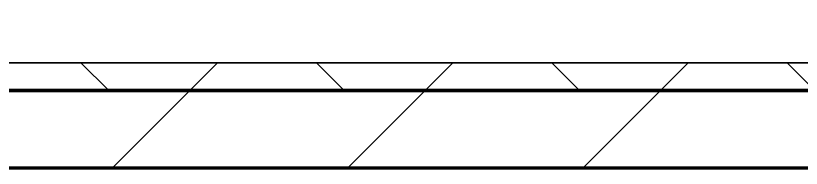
# Model space of a CAD drawing. Header units: millimetres. Extents: x -726012 to -647389, y -20772 to 18805.
# Drawn here: x -716398 to -714982, y -3461 to -3186 of the extents above; entities that cross this region are included whole.
import ezdxf
from ezdxf.xclip import XClip

# ---------------------------------------------------------------- set-up
doc = ezdxf.new("R2010")
doc.units = ezdxf.units.MM
doc.header["$XCLIPFRAME"] = 0
for name, color, linetype, lineweight in [('A-GLAZ-CURT', 2, 'Continuous', 9), ('A-WALL', 5, 'Continuous', 35), ('A-WALL-FNSH', 2, 'Continuous', 35), ('A-WALL-PATT', 1, 'Continuous', 35)]:
    doc.layers.add(name, color=color, linetype=linetype, lineweight=lineweight)
doc.layers.add('A11_ALU.SOLID SHEET', color=2, linetype='Continuous')

# ---------------------------------------------------------------- blocks, each defined once
blk = doc.blocks.new('PPLS-PP19_Custom Tile Pattern - Custom Tile Pattern-V136-4233-01 ENLARGED MULTI-PURPOSE LEVEL - REFLECTED CEILING PLAN - SHEET 4')
at = {"layer": 'A-GLAZ-CURT'}
for p, q in [((-300, 0), (300, 0)), ((300, 0), (-300, 0)), ((-293.1, 0), (-275.8, 0)), ((-275.8, 0), (-293.1, 0)), ((-222.3, 0), (-205, 0)), ((-205, 0), (-222.3, 0)), ((196, 0), (213.3, 0)), ((213.3, 0), (196, 0)), ((230.1, 0), (300, 0)), ((-300, -50), (300, -50)), ((300, -50), (-300, -50))]:
    blk.add_line(p, q, dxfattribs=at)
at = {"layer": 'A-GLAZ-CURT', "flags": 128}
for points in [[(-300, 0), (-291.6, 0), (-283.3, 0), (-275.2, 0), (-267.3, 0), (-259.5, 0), (-251.8, 0), (-244.2, 0), (-236.7, 0), (-229.4, 0), (-222.1, 0), (-214.8, 0), (-207.7, 0), (-200.8, 0), (-194, 0), (-187.5, 0)], [(-125.2, 0), (-128.5, 0), (-134.2, 0), (-140, 0), (-145.5, 0), (-150.6, 0), (-155.5, 0), (-160.3, 0), (-164.9, 0), (-169.6, 0), (-174.5, 0), (-179.5, 0), (-184.8, 0), (-190.4, 0), (-196.4, 0), (-202.6, 0), (-209, 0), (-215.7, 0), (-222.6, 0), (-229.7, 0), (-237, 0), (-244.4, 0), (-252, 0), (-259.7, 0), (-267.5, 0), (-275.5, 0), (-283.6, 0), (-291.7, 0), (-300, 0)], [(-186.7, 0), (-181.4, 0), (-175.6, 0), (-170.3, 0), (-165.6, 0), (-162, 0), (-159.5, 0), (-157.5, 0), (-154.5, 0), (-149.4, 0), (-141.8, 0), (-132.8, 0), (-126.1, 0)]]:
    blk.add_lwpolyline(points, dxfattribs=at)
at = {"layer": 'A-GLAZ-CURT'}
for points, knots in [([(-300, 0), (-284.7, 0), (-236.6, 0), (-174.6, 0), (-134.7, 0), (-120.4, 0), (-119.5, 0)], [-5323.127839, -5323.127839, -5323.127839, -5323.127839, -4502.809032, -2700.551212, -1002.059161, -887.187973, -887.187973, -887.187973, -887.187973]), ([(-186.9, 0), (-195.6, 0), (-224.9, 0), (-262.6, 0), (-294.5, 0), (-300, 0)], [-15764.469164, -15764.469164, -15764.469164, -15764.469164, -15131.813646, -13729.592194, -13439.944408, -13439.944408, -13439.944408, -13439.944408]), ([(-186.8, 0), (-192.4, 0), (-210.3, 0), (-232, 0), (-255.2, 0), (-262.6, 0), (-264.9, 0), (-265.4, 0)], [-1726.685667, -1726.685667, -1726.685667, -1726.685667, -1400.429864, -858.079193, -543.655514, -208.940337, 0, 0, 0, 0]), ([(-258.6, 0), (-257.9, 0), (-254.3, 0), (-241.2, 0), (-226, 0), (-213.1, 0), (-200.7, 0), (-192.8, 0), (-187.9, 0)], [-5722.54675, -5722.54675, -5722.54675, -5722.54675, -5657.471696, -5413.335975, -5017.494783, -4832.723979, -4666.091899, -4378.324359, -4378.324359, -4378.324359, -4378.324359]), ([(-187.8, 0), (-191, 0), (-202.6, 0), (-216.6, 0), (-231.3, 0), (-233.5, 0), (-234, 0)], [-1593.461244, -1593.461244, -1593.461244, -1593.461244, -1422.553702, -978.033455, -846.069444, -682.911962, -682.911962, -682.911962, -682.911962]), ([(-233.5, 0), (-233.4, 0), (-232.4, 0), (-230.7, 0), (-225.3, 0), (-223.6, 0)], [-455.274641, -455.274641, -455.274641, -455.274641, -440.605512, -119.536984, 0, 0, 0, 0]), ([(-223.6, 0), (-219.4, 0), (-206.6, 0), (-194.2, 0), (-186.7, 0)], [-5463.295695, -5463.295695, -5463.295695, -5463.295695, -5161.076232, -4760.588328, -4760.588328, -4760.588328, -4760.588328]), ([(-119.4, 0), (-124.3, 0), (-144.6, 0), (-167.8, 0), (-186.7, 0)], [-17604.717929, -17604.717929, -17604.717929, -17604.717929, -17136.203329, -15767.769629, -15767.769629, -15767.769629, -15767.769629]), ([(-137.9, 0), (-140.6, 0), (-147.7, 0), (-147.7, 0), (-158.7, 0), (-174, 0), (-181.1, 0), (-186.2, 0), (-186.7, 0)], [-3187.727384, -3187.727384, -3187.727384, -3187.727384, -2919.378265, -2477.344047, -2237.412286, -2029.680487, -1755.085331, -1727.295092, -1727.295092, -1727.295092, -1727.295092]), ([(-133.8, 0), (-135.5, 0), (-137.8, 0), (-149.3, 0), (-162, 0), (-174.5, 0), (-183.9, 0), (-186.7, 0)], [-2731.647847, -2731.647847, -2731.647847, -2731.647847, -2418.507304, -2308.929706, -2113.765672, -1763.376603, -1612.188658, -1612.188658, -1612.188658, -1612.188658]), ([(-186.4, 0), (-186.1, 0), (-180.7, 0), (-169, 0), (-152.1, 0), (-136.8, 0), (-127.3, 0), (-124.2, 0), (-123.4, 0), (-123.3, 0)], [-4755.090697, -4755.090697, -4755.090697, -4755.090697, -4739.070012, -4465.409639, -4149.119819, -3839.893365, -3647.167523, -3488.92562, -3439.852845, -3439.852845, -3439.852845, -3439.852845]), ([(-185.9, 0), (-180.1, 0), (-171.5, 0), (-158.7, 0), (-157.2, 0)], [-4339.918005, -4339.918005, -4339.918005, -4339.918005, -4000.813434, -3840.635403, -3840.635403, -3840.635403, -3840.635403]), ([(-152.3, 0), (-151, 0), (-147.7, 0), (-143.6, 0), (-138.6, 0)], [-3494.978217, -3494.978217, -3494.978217, -3494.978217, -3371.022232, -3227.460399, -3227.460399, -3227.460399, -3227.460399]), ([(-118.8, 0), (-121.9, 0), (-126.3, 0), (-137, 0), (-147.5, 0), (-150, 0), (-150.6, 0)], [-5938.474035, -5938.474035, -5938.474035, -5938.474035, -5700.061948, -5508.838257, -5298.784692, -5196.16478, -5196.16478, -5196.16478, -5196.16478]), ([(-150.3, 0), (-150.1, 0), (-147.7, 0), (-142.6, 0), (-129.6, 0), (-121, 0), (-119.2, 0)], [-4948.728362, -4948.728362, -4948.728362, -4948.728362, -4883.323924, -4440.880425, -4054.690705, -3958.98269, -3958.98269, -3958.98269, -3958.98269]), ([(-50.1, 0), (-50.8, 0), (-60.1, 0), (-78.2, 0), (-110.9, 0), (-130.5, 0), (-147.7, 0), (-149.1, 0)], [-8124.948373, -8124.948373, -8124.948373, -8124.948373, -8073.216054, -7508.296369, -7004.680444, -6449.282163, -6277.220794, -6277.220794, -6277.220794, -6277.220794]), ([(-148.2, 0), (-146.9, 0), (-140.1, 0), (-137.3, 0), (-133.9, 0), (-128.8, 0), (-126.5, 0)], [-6162.058746, -6162.058746, -6162.058746, -6162.058746, -6017.569127, -5560.701257, -5364.112219, -5231.017328, -5231.017328, -5231.017328, -5231.017328]), ([(-86.2, 0), (-91.4, 0), (-104.1, 0), (-122.6, 0), (-139, 0), (-146.1, 0), (-146.9, 0)], [-1681.3698, -1681.3698, -1681.3698, -1681.3698, -1374.161226, -945.742622, -741.901385, -489.130243, -489.130243, -489.130243, -489.130243]), ([(-146.7, 0), (-146.6, 0), (-145.5, 0), (-135.7, 0), (-128.3, 0), (-125.2, 0)], [-420.34245, -420.34245, -420.34245, -420.34245, -406.956646, -290.263673, 0, 0, 0, 0]), ([(-127.4, 0), (-131.6, 0), (-133.2, 0), (-134.1, 0), (-134.1, 0)], [-8540.990293, -8540.990293, -8540.990293, -8540.990293, -8266.114998, -8246.473386, -8246.473386, -8246.473386, -8246.473386]), ([(-134.1, 0), (-133.3, 0), (-130.3, 0), (-117.3, 0), (-92, 0), (-74, 0), (-62.7, 0), (-60.4, 0), (-60, 0)], [-7657.439573, -7657.439573, -7657.439573, -7657.439573, -7293.749979, -6839.55839, -6236.997189, -5713.340575, -5140.470607, -5006.787413, -5006.787413, -5006.787413, -5006.787413]), ([(-120.1, 0), (-120.1, 0), (-120.2, 0), (-121.3, 0), (-129.2, 0), (-133.8, 0)], [-2933.992132, -2933.992132, -2933.992132, -2933.992132, -2920.575025, -2840.280255, -2731.647847, -2731.647847, -2731.647847, -2731.647847]), ([(-118.4, 0), (-119.5, 0), (-122.2, 0), (-125.4, 0), (-127, 0), (-127.4, 0)], [-161.370696, -161.370696, -161.370696, -161.370696, -98.539552, -24.539552, 0, 0, 0, 0]), ([(-126.5, 0), (-122.4, 0), (-108.7, 0), (-86.7, 0), (-63.4, 0), (-55, 0), (-51.6, 0), (-50.8, 0)], [-5231.017328, -5231.017328, -5231.017328, -5231.017328, -4994.692869, -4542.524482, -4008.285538, -3689.699207, -3611.892917, -3611.892917, -3611.892917, -3611.892917]), ([(-125.2, 0), (-124.9, 0), (-123.5, 0), (-121.4, 0), (-119.4, 0)], [-3362.7396, -3362.7396, -3362.7396, -3362.7396, -3342.215224, -3222.62545, -3222.62545, -3222.62545, -3222.62545]), ([(-122.1, 0), (-122, 0), (-121.7, 0), (-121.2, 0), (-120.9, 0)], [-3136.336417, -3136.336417, -3136.336417, -3136.336417, -3110.304437, -3035.164275, -3035.164275, -3035.164275, -3035.164275]), ([(-118.4, 0), (-115.5, 0), (-109, 0), (-99.5, 0), (-91.5, 0)], [-838.439517, -838.439517, -838.439517, -838.439517, -460.363443, 0, 0, 0, 0]), ([(-72.9, 0), (-75.5, 0), (-88, 0), (-104.7, 0), (-118.4, 0)], [-19442.345229, -19442.345229, -19442.345229, -19442.345229, -18935.241197, -17635.202442, -17635.202442, -17635.202442, -17635.202442]), ([(-36.3, 0), (-36.4, 0), (-37.3, 0), (-45, 0), (-46.1, 0), (-60.6, 0), (-81.2, 0), (-99.5, 0), (-113.9, 0), (-117, 0), (-118.4, 0)], [-1855.773136, -1855.773136, -1855.773136, -1855.773136, -1810.870157, -1672.078046, -1405.135169, -1060.00838, -740.068933, -229.489605, -116.330425, -8.639859, -8.639859, -8.639859, -8.639859]), ([(-118.4, 0), (-115.6, 0), (-105.3, 0), (-90.4, 0), (-75.3, 0), (-68.4, 0), (-65.1, 0), (-63.6, 0)], [-3944.428661, -3944.428661, -3944.428661, -3944.428661, -3793.097032, -3402.597032, -3144.956779, -3050.982048, -2969.237017, -2969.237017, -2969.237017, -2969.237017]), ([(-118.4, 0), (-116.2, 0), (-110.4, 0), (-98.9, 0), (-85.3, 0), (-71.7, 0), (-65.9, 0), (-65.1, 0)], [-3203.541688, -3203.541688, -3203.541688, -3203.541688, -3074.362186, -2902.289527, -2605.247022, -2322.099534, -2241.8264, -2241.8264, -2241.8264, -2241.8264]), ([(-113.4, 0), (-113.4, 0), (-113.8, 0), (-116.1, 0), (-118.2, 0)], [-328.499627, -328.499627, -328.499627, -328.499627, -282.672656, -164.249813, -164.249813, -164.249813, -164.249813]), ([(-117.7, 0), (-117.2, 0), (-114.8, 0), (-113.4, 0), (-113.4, 0)], [-821.249067, -821.249067, -821.249067, -821.249067, -394.672656, -330.879064, -330.879064, -330.879064, -330.879064]), ([(-36.6, 0), (-36.6, 0), (-40.4, 0), (-44.3, 0), (-59, 0), (-85.2, 0), (-107.6, 0), (-116.6, 0), (-117.6, 0)], [-4069.478503, -4069.478503, -4069.478503, -4069.478503, -3858.647035, -3538.256648, -2842.901703, -2193.204658, -1433.981041, -985.49888, -985.49888, -985.49888, -985.49888]), ([(-115.8, 0), (-115, 0), (-110.4, 0), (-96.8, 0), (-71.3, 0), (-42.5, 0), (-12.8, 0), (4.2, 0), (9.6, 0), (10.1, 0), (10.2, 0)], [-5724.064692, -5724.064692, -5724.064692, -5724.064692, -5430.283136, -5103.229623, -4799.173296, -4065.652676, -3589.737505, -3285.047089, -3066.359526, -3044.715262, -3044.715262, -3044.715262, -3044.715262]), ([(9.3, 0), (9.1, 0), (7.6, 0), (2.6, 0), (-12.2, 0), (-25.6, 0), (-40, 0), (-56.2, 0), (-75.6, 0), (-94, 0), (-112, 0), (-114.9, 0), (-115.6, 0)], [-2922.926651, -2922.926651, -2922.926651, -2922.926651, -2882.788014, -2720.818881, -2518.50168, -2125.455881, -1792.521578, -1466.981642, -1208.454564, -789.402658, -501.969187, -243.577221, -243.577221, -243.577221, -243.577221]), ([(-91.5, 0), (-90.1, 0), (-84.7, 0), (-77.4, 0), (-72.7, 0), (-72.6, 0), (-72.6, 0)], [-19832.387487, -19832.387487, -19832.387487, -19832.387487, -19753.885894, -19541.04734, -19478.625389, -19471.062469, -19471.062469, -19471.062469, -19471.062469]), ([(-64, 0), (-64.1, 0), (-72.5, 0), (-80.6, 0), (-86.2, 0)], [-2171.769325, -2171.769325, -2171.769325, -2171.769325, -2007.031671, -1681.3698, -1681.3698, -1681.3698, -1681.3698]), ([(-29, 0), (-34, 0), (-43.7, 0), (-56.4, 0), (-71.7, 0), (-77.8, 0), (-82.7, 0), (-83.3, 0), (-83.3, 0)], [-2680.714891, -2680.714891, -2680.714891, -2680.714891, -2413.671296, -2161.752162, -2006.592567, -1646.621388, -1424.436217, -1393.971743, -1393.971743, -1393.971743, -1393.971743]), ([(-83.3, 0), (-83.3, 0), (-82.9, 0), (-76.1, 0), (-63, 0), (-48.1, 0), (-36.5, 0), (-33.6, 0), (-29.9, 0), (-28.6, 0)], [-1393.4169, -1393.4169, -1393.4169, -1393.4169, -1353.722004, -1274.333717, -1073.56893, -651.549973, -296.515819, -83.513472, 0, 0, 0, 0]), ([(-50.9, 0), (-51.1, 0), (-58.4, 0), (-65.8, 0), (-66.4, 0), (-66.4, 0)], [-2997.869085, -2997.869085, -2997.869085, -2997.869085, -2981.410125, -2542.574734, -2498.224237, -2498.224237, -2498.224237, -2498.224237]), ([(-66.4, 0), (-66.4, 0), (-63.6, 0), (-58.2, 0), (-52.4, 0), (-51, 0)], [-2493.31794, -2493.31794, -2493.31794, -2493.31794, -2315.303971, -1809.437387, -1665.482825, -1665.482825, -1665.482825, -1665.482825]), ([(-63.6, 0), (-61.5, 0), (-57.4, 0), (-54.5, 0), (-45.2, 0), (-40.8, 0), (-40.5, 0), (-40.4, 0)], [-2969.237017, -2969.237017, -2969.237017, -2969.237017, -2851.217951, -2734.127174, -2474.780881, -2410.990208, -2350.645972, -2350.645972, -2350.645972, -2350.645972]), ([(-58.8, 0), (-58.4, 0), (-57.3, 0), (-54.8, 0), (-50.9, 0), (-50.2, 0)], [-4859.52896, -4859.52896, -4859.52896, -4859.52896, -4680.891996, -4469.85053, -4425.16074, -4425.16074, -4425.16074, -4425.16074]), ([(76.6, 0), (74.8, 0), (67.7, 0), (53.5, 0), (37, 0), (24.1, 0), (12.8, 0), (-2.9, 0), (-20.6, 0), (-32.8, 0), (-44.9, 0), (-51.4, 0), (-51.8, 0)], [-3095.572228, -3095.572228, -3095.572228, -3095.572228, -2950.589685, -2634.532728, -2313.748533, -2106.613311, -1925.670641, -1617.263037, -1290.787923, -1039.307308, -819.71621, -644.910881, -644.910881, -644.910881, -644.910881]), ([(-51.8, 0), (-51.8, 0), (-51.8, 0), (-51.1, 0), (-50.3, 0)], [-632.814994, -632.814994, -632.814994, -632.814994, -627.965721, -545.209099, -545.209099, -545.209099, -545.209099]), ([(-50.2, 0), (-49.7, 0), (-46.4, 0), (-30.8, 0), (-18, 0), (8.6, 0), (15, 0), (22.9, 0), (31, 0), (39, 0), (51.2, 0), (58.7, 0), (61.3, 0), (61.5, 0)], [-3592.864545, -3592.864545, -3592.864545, -3592.864545, -3546.54457, -3315.260113, -2864.387349, -2439.246196, -2084.094819, -1956.422387, -1818.904206, -1645.594513, -1443.202566, -1228.752106, -1120.932285, -1120.932285, -1120.932285, -1120.932285]), ([(31.2, 0), (26, 0), (12, 0), (-16.3, 0), (-38.3, 0), (-50.1, 0)], [-4496.803627, -4496.803627, -4496.803627, -4496.803627, -4222.080604, -3745.412743, -3013.948272, -3013.948272, -3013.948272, -3013.948272]), ([(-50.1, 0), (-43.8, 0), (-33.7, 0), (-29.8, 0), (-29.2, 0)], [-1631.44386, -1631.44386, -1631.44386, -1631.44386, -963.711516, -666.19313, -666.19313, -666.19313, -666.19313]), ([(-49.8, 0), (-48.2, 0), (-45.4, 0), (-42.6, 0), (-41.8, 0)], [-4417.7536, -4417.7536, -4417.7536, -4417.7536, -4321.566175, -4270.495146, -4270.495146, -4270.495146, -4270.495146]), ([(-49.5, 0), (-49.4, 0), (-47.1, 0), (-46, 0), (-40.2, 0), (-36.8, 0)], [-515.928705, -515.928705, -515.928705, -515.928705, -508.377888, -260.442412, 0, 0, 0, 0]), ([(-26.8, 0), (-27.8, 0), (-35.4, 0), (-43.6, 0), (-49.5, 0)], [-8718.362214, -8718.362214, -8718.362214, -8718.362214, -8532.293389, -8137.138066, -8137.138066, -8137.138066, -8137.138066]), ([(-41.8, 0), (-39.9, 0), (-37.7, 0), (-36.9, 0), (-36.8, 0)], [-4270.495146, -4270.495146, -4270.495146, -4270.495146, -4161.040818, -4106.245333, -4106.245333, -4106.245333, -4106.245333]), ([(-36.8, 0), (-32.4, 0), (-19.2, 0), (8.8, 0), (43.4, 0), (70.9, 0), (82.1, 0), (83.7, 0)], [-6191.144455, -6191.144455, -6191.144455, -6191.144455, -5862.463379, -5340.621928, -4573.028122, -4094.177415, -3869.465285, -3869.465285, -3869.465285, -3869.465285]), ([(-36.3, 0), (-36.3, 0), (-34.7, 0), (-28.9, 0), (-27, 0), (-26.5, 0)], [-9150.272121, -9150.272121, -9150.272121, -9150.272121, -9057.163041, -8919.836787, -8834.607043, -8834.607043, -8834.607043, -8834.607043]), ([(30.8, 0), (29.3, 0), (20.1, 0), (3.5, 0), (-16.6, 0), (-34.8, 0), (-36, 0)], [-10462.034656, -10462.034656, -10462.034656, -10462.034656, -10363.088938, -9884.23066, -9424.652049, -9182.880979, -9182.880979, -9182.880979, -9182.880979]), ([(-33.3, 0), (-33.3, 0), (-32.9, 0), (-31.2, 0), (-30.5, 0)], [-2415.024266, -2415.024266, -2415.024266, -2415.024266, -2357.633367, -2323.618664, -2323.618664, -2323.618664, -2323.618664]), ([(70.6, 0), (66.2, 0), (55.8, 0), (39.6, 0), (24.7, 0), (2.6, 0), (-17.8, 0), (-30.6, 0), (-31.8, 0), (-32, 0)], [-4647.237329, -4647.237329, -4647.237329, -4647.237329, -4326.416877, -4098.545751, -3766.694881, -3333.063701, -2994.501669, -2698.150104, -2614.070998, -2614.070998, -2614.070998, -2614.070998]), ([(-30.8, 0), (-30.7, 0), (-30, 0), (-23.5, 0), (-15.8, 0), (-15.2, 0)], [-54176.191683, -54176.191683, -54176.191683, -54176.191683, -54157.274271, -53749.15266, -53717.791567, -53717.791567, -53717.791567, -53717.791567]), ([(-30.5, 0), (-27.1, 0), (-17.8, 0), (6, 0), (22.1, 0), (37.4, 0), (45.9, 0), (57.8, 0), (64.5, 0), (72.7, 0), (75.2, 0), (76, 0), (76.2, 0)], [-2323.618664, -2323.618664, -2323.618664, -2323.618664, -2142.497158, -1716.209403, -1206.526904, -1089.329421, -901.315459, -753.071572, -495.328968, -421.953223, -334.951786, -290.452333, -290.452333, -290.452333, -290.452333]), ([(-13, 0), (-14.4, 0), (-17.7, 0), (-26, 0), (-29.5, 0), (-30.2, 0)], [-55207.591944, -55207.591944, -55207.591944, -55207.591944, -54789.006179, -54461.685999, -54290.791712, -54290.791712, -54290.791712, -54290.791712]), ([(-29, 0), (-28.7, 0), (-27.4, 0), (-24.5, 0), (-22.6, 0)], [-166.548282, -166.548282, -166.548282, -166.548282, -102.06493, 0, 0, 0, 0]), ([(8.3, 0), (8.2, 0), (7.2, 0), (0.3, 0), (-13.9, 0), (-24.9, 0), (-29, 0)], [-3574.286521, -3574.286521, -3574.286521, -3574.286521, -3526.962355, -3285.499107, -2903.012179, -2680.714891, -2680.714891, -2680.714891, -2680.714891]), ([(-28.6, 0), (-26.9, 0), (-20.3, 0), (-11.5, 0), (2.1, 0), (13.2, 0), (21.2, 0), (24.6, 0), (24.7, 0), (24.7, 0)], [-5361.429781, -5361.429781, -5361.429781, -5361.429781, -5261.36855, -5050.479954, -4785.90057, -4596.498881, -4445.288762, -4384.376941, -4376.041937, -4376.041937, -4376.041937, -4376.041937]), ([(-22.6, 0), (-20.3, 0), (-17, 0), (-11.4, 0), (-7.7, 0), (-6.6, 0), (-6.4, 0)], [-56468.192263, -56468.192263, -56468.192263, -56468.192263, -56344.022017, -56303.229861, -56166.290093, -56124.392176, -56124.392176, -56124.392176, -56124.392176]), ([(-15.2, 0), (-13.1, 0), (7.5, 0), (42.8, 0), (88.7, 0), (120.6, 0), (138.3, 0), (138.5, 0)], [-461.142613, -461.142613, -461.142613, -461.142613, -429.606584, -390.253598, -346.313304, -291.370682, -290.5735, -290.5735, -290.5735, -290.5735]), ([(-6.5, 0), (-6.7, 0), (-7.2, 0), (-7.6, 0), (-7.8, 0)], [-56009.792147, -56009.792147, -56009.792147, -56009.792147, -55949.290093, -55895.192118, -55895.192118, -55895.192118, -55895.192118]), ([(-2.6, 0), (-2.5, 0), (-1.2, 0), (4.9, 0), (13.3, 0), (17.1, 0), (18, 0)], [-226.825321, -226.825321, -226.825321, -226.825321, -220.269177, -206.416616, -198.214427, -195.53907, -195.53907, -195.53907, -195.53907]), ([(86.6, 0), (77.1, 0), (59.9, 0), (35.8, 0), (12, 0), (3.1, 0), (-1.7, 0), (-2.3, 0)], [-358.688353, -358.688353, -358.688353, -358.688353, -330.153101, -307.516438, -285.83788, -246.234814, -234.646884, -234.646884, -234.646884, -234.646884]), ([(18.3, 0), (17.6, 0), (14.1, 0), (10.8, 0), (9.6, 0)], [-4151.850977, -4151.850977, -4151.850977, -4151.850977, -4080.000647, -3772.857994, -3772.857994, -3772.857994, -3772.857994]), ([(18.2, 0), (19.2, 0), (24.3, 0), (25.7, 0), (26.1, 0)], [-5696.557908, -5696.557908, -5696.557908, -5696.557908, -5554.232259, -5302.431367, -5302.431367, -5302.431367, -5302.431367]), ([(86.6, 0), (85.4, 0), (81.7, 0), (74.4, 0), (62.3, 0), (51.8, 0), (43.8, 0), (29.5, 0), (20.8, 0), (18.9, 0), (18.2, 0)], [-7255.527943, -7255.527943, -7255.527943, -7255.527943, -7135.649961, -6924.452779, -6738.82075, -6548.303034, -6314.283804, -6135.05769, -5972.647715, -5838.391968, -5838.391968, -5838.391968, -5838.391968]), ([(24.7, 0), (24.5, 0), (22.1, 0), (20.1, 0), (18.8, 0)], [-4368.572414, -4368.572414, -4368.572414, -4368.572414, -4306.476363, -4170.000941, -4170.000941, -4170.000941, -4170.000941]), ([(27.4, 0), (27.9, 0), (29.5, 0), (38.1, 0), (53.4, 0), (71.7, 0), (83.4, 0), (85, 0), (85.9, 0)], [-5037.309798, -5037.309798, -5037.309798, -5037.309798, -4887.603822, -4705.298446, -4353.683244, -3960.84581, -3759.045785, -3446.580388, -3446.580388, -3446.580388, -3446.580388]), ([(27.9, 0), (29.1, 0), (33.4, 0), (48.4, 0), (66.7, 0), (80.2, 0), (86.3, 0)], [-147.777612, -147.777612, -147.777612, -147.777612, -135.792042, -118.513713, -97.899267, -79.87979, -79.87979, -79.87979, -79.87979]), ([(53.2, 0), (53.1, 0), (52.2, 0), (45, 0), (36.5, 0), (30.8, 0)], [-622.740158, -622.740158, -622.740158, -622.740158, -566.066452, -360.610861, 0, 0, 0, 0]), ([(136.4, 0), (121.7, 0), (86.9, 0), (51.2, 0), (31.2, 0)], [-106.750556, -106.750556, -106.750556, -106.750556, -59.610984, 0, 0, 0, 0]), ([(168.4, 0), (167.7, 0), (162.5, 0), (147, 0), (109.8, 0), (76.9, 0), (57.8, 0), (46.5, 0), (41.2, 0), (36, 0), (35.5, 0), (35.5, 0)], [-543.375029, -543.375029, -543.375029, -543.375029, -530.793311, -458.593899, -401.860199, -357.622665, -341.267687, -334.000314, -326.15566, -319.318397, -317.489778, -317.489778, -317.489778, -317.489778]), ([(36.3, 0), (37.8, 0), (48.8, 0), (64.8, 0), (95.9, 0), (124.5, 0), (132.4, 0), (134.6, 0)], [-314.598523, -314.598523, -314.598523, -314.598523, -305.899624, -287.17622, -249.500363, -194.761443, -152.241002, -152.241002, -152.241002, -152.241002]), ([(61.5, 0), (61.5, 0), (61.2, 0), (54.6, 0), (53.7, 0), (53.6, 0)], [-1113.311073, -1113.311073, -1113.311073, -1113.311073, -1096.402191, -891.204116, -747.28819, -747.28819, -747.28819, -747.28819]), ([(76.2, 0), (75.6, 0), (73.6, 0), (71, 0), (70.6, 0)], [-193.634889, -193.634889, -193.634889, -193.634889, -31.537676, 0, 0, 0, 0]), ([(86.6, 0), (92, 0), (105.2, 0), (116.4, 0), (128.6, 0), (128.9, 0)], [-79.587297, -79.587297, -79.587297, -79.587297, -63.759246, -39.050993, -35.895543, -35.895543, -35.895543, -35.895543]), ([(103.1, 0), (101.1, 0), (96, 0), (90.8, 0), (87.7, 0)], [-375.435014, -375.435014, -375.435014, -375.435014, -369.147452, -359.791889, -359.791889, -359.791889, -359.791889]), ([(114.4, 0), (114.2, 0), (112.1, 0), (105.4, 0), (94.5, 0), (90.2, 0), (87.7, 0)], [-8148.58938, -8148.58938, -8148.58938, -8148.58938, -8105.191388, -7723.759874, -7531.75727, -7290.843129, -7290.843129, -7290.843129, -7290.843129]), ([(94.4, 0), (94.4, 0), (94.6, 0), (99.1, 0), (109, 0), (120.8, 0), (139.9, 0), (163.3, 0), (185.2, 0), (193.6, 0), (194.7, 0), (194.8, 0)], [-2348.345796, -2348.345796, -2348.345796, -2348.345796, -2310.419338, -2233.599744, -2052.234781, -1843.028543, -1530.39897, -1095.004608, -529.74427, -295.064701, -265.121568, -265.121568, -265.121568, -265.121568]), ([(129, 0), (129, 0), (124.4, 0), (122.4, 0), (115, 0), (108, 0), (103.1, 0)], [-35.386604, -35.386604, -35.386604, -35.386604, -31.430235, -22.807238, -15.488593, 0, 0, 0, 0]), ([(157.9, 0), (156.8, 0), (151.7, 0), (143.3, 0), (134, 0), (126.2, 0), (118.6, 0), (114.2, 0), (112, 0), (105.7, 0), (105.2, 0), (105.2, 0)], [-10292.955006, -10292.955006, -10292.955006, -10292.955006, -10098.273015, -9847.788484, -9677.714971, -9567.007022, -9453.21225, -9220.200448, -9012.77275, -8966.157302, -8929.495943, -8929.495943, -8929.495943, -8929.495943]), ([(105.3, 0), (105.5, 0), (111, 0), (112.7, 0), (113.6, 0)], [-8920.561005, -8920.561005, -8920.561005, -8920.561005, -8814.835624, -8577.462505, -8577.462505, -8577.462505, -8577.462505]), ([(128.6, 0), (128.8, 0), (130.2, 0), (139.3, 0), (152.7, 0), (161.2, 0), (162.2, 0), (162.8, 0)], [-633.326174, -633.326174, -633.326174, -633.326174, -627.736123, -618.981161, -602.094757, -592.980799, -581.414464, -581.414464, -581.414464, -581.414464]), ([(137.1, 0), (136, 0), (133.6, 0), (129.9, 0), (129.1, 0)], [-670.405967, -670.405967, -670.405967, -670.405967, -651.020627, -640.742133, -640.742133, -640.742133, -640.742133]), ([(193.8, 0), (193.3, 0), (190.1, 0), (183.1, 0), (171, 0), (161.9, 0), (161.3, 0), (158.4, 0), (157.9, 0), (157.8, 0)], [-11665.349007, -11665.349007, -11665.349007, -11665.349007, -11565.880756, -11105.624034, -10839.086983, -10768.332124, -10666.779182, -10580.760289, -10550.278881, -10550.278881, -10550.278881, -10550.278881]), ([(223.3, 0), (217.1, 0), (197.5, 0), (177.4, 0), (159.3, 0), (158.3, 0), (158.3, 0)], [-207.652898, -207.652898, -207.652898, -207.652898, -187.987675, -143.776725, -129.632772, -123.352749, -123.352749, -123.352749, -123.352749]), ([(159.1, 0), (159.1, 0), (160.8, 0), (165.2, 0), (174.2, 0), (186, 0), (208.8, 0), (219.4, 0), (230.1, 0)], [-115.643202, -115.643202, -115.643202, -115.643202, -114.681583, -87.660824, -65.295536, -41.623857, -24.459831, 0, 0, 0, 0]), ([(162.8, 0), (165.4, 0), (170.9, 0), (172.6, 0), (172.6, 0)], [-111.264224, -111.264224, -111.264224, -111.264224, -56.742688, -19.085662, -19.085662, -19.085662, -19.085662]), ([(223.3, 0), (222.5, 0), (218.2, 0), (200.3, 0), (183, 0), (174.3, 0), (169.7, 0), (169, 0)], [-9087.577614, -9087.577614, -9087.577614, -9087.577614, -9016.44624, -8717.832359, -8253.978395, -8152.463617, -8069.855175, -8069.855175, -8069.855175, -8069.855175]), ([(215.2, 0), (214.6, 0), (210.5, 0), (204, 0), (187.5, 0), (175.3, 0), (169.5, 0)], [-203.825446, -203.825446, -203.825446, -203.825446, -198.527383, -184.406837, -162.427601, -142.916156, -142.916156, -142.916156, -142.916156]), ([(171.5, 0), (176.5, 0), (193.2, 0), (201.7, 0), (208.8, 0), (213.9, 0), (242, 0), (266.7, 0), (281.7, 0), (291.7, 0), (296.5, 0), (297.9, 0), (298.1, 0)], [-7971.819559, -7971.819559, -7971.819559, -7971.819559, -7784.112253, -7606.717214, -7289.299508, -7042.621073, -6582.165592, -6068.460911, -5766.029927, -5566.724884, -5280.360606, -5199.253518, -5199.253518, -5199.253518, -5199.253518]), ([(172.1, 0), (177.7, 0), (187.9, 0), (201.1, 0), (207.5, 0), (214, 0), (215.1, 0)], [-255.364076, -255.364076, -255.364076, -255.364076, -237.955587, -223.92608, -215.862851, -208.75215, -208.75215, -208.75215, -208.75215]), ([(219.9, 0), (220.9, 0), (227.8, 0), (242.1, 0), (246.5, 0), (247, 0)], [-10670.940496, -10670.940496, -10670.940496, -10670.940496, -10511.382485, -9925.173265, -9834.877357, -9834.877357, -9834.877357, -9834.877357]), ([(300, 0), (288.2, 0), (262, 0), (234.2, 0), (224.3, 0), (223.2, 0)], [-12528.858583, -12528.858583, -12528.858583, -12528.858583, -11905.454923, -11162.864862, -11057.650251, -11057.650251, -11057.650251, -11057.650251]), ([(247.1, 0), (246.8, 0), (245, 0), (238.3, 0), (228.1, 0), (224.9, 0), (223.4, 0)], [-9649.085549, -9649.085549, -9649.085549, -9649.085549, -9581.591397, -9406.094246, -9221.510254, -9091.710123, -9091.710123, -9091.710123, -9091.710123]), ([(300, 0), (286.5, 0), (260.9, 0), (235.3, 0), (223.7, 0)], [-285.253232, -285.253232, -285.253232, -285.253232, -244.693688, -208.157764, -208.157764, -208.157764, -208.157764]), ([(284.8, 0), (284.8, 0), (285.1, 0), (287.5, 0), (293.6, 0), (297.8, 0), (300, 0)], [-4110.630118, -4110.630118, -4110.630118, -4110.630118, -4053.389046, -3959.664717, -3862.421465, -3746.95702, -3746.95702, -3746.95702, -3746.95702]), ([(297.4, 0), (295.8, 0), (291.6, 0), (285.4, 0), (284.9, 0)], [-4803.172655, -4803.172655, -4803.172655, -4803.172655, -4358.271401, -4143.037883, -4143.037883, -4143.037883, -4143.037883])]:
    blk.add_open_spline(points, degree=3, knots=knots, dxfattribs=at)
for points in [[(-39.8, 0), (-39.1, 0), (-38.1, 0), (-37.4, 0)], [(18.3, 0), (20.8, 0), (23.1, 0), (24.5, 0)], [(24.5, 0), (25.2, 0), (25.7, 0), (26, 0)], [(80.3, 0), (79.6, 0), (78.3, 0), (76.6, 0)], [(84.1, 0), (83.5, 0), (82.4, 0), (81.7, 0)], [(87.2, 0), (89.1, 0), (92.6, 0), (94.3, 0)], [(168.7, 0), (168.7, 0), (169.8, 0), (171.5, 0)], [(195.1, 0), (194.9, 0), (194.4, 0), (193.8, 0)], [(222.8, 0), (220.9, 0), (219.6, 0), (219, 0)]]:
    blk.add_open_spline(points, degree=3, dxfattribs=at)
blk = doc.blocks.new('*U885')
at = {"layer": 'A-GLAZ-CURT'}
blk.add_blockref('PPLS-PP19_Custom Tile Pattern - Custom Tile Pattern-V136-4233-01 ENLARGED MULTI-PURPOSE LEVEL - REFLECTED CEILING PLAN - SHEET 4', (-39000, 4270.5), dxfattribs=at)
blk = doc.blocks.new('*U1287')
blk.add_lwpolyline([(21173.4, -580), (28210, -580), (28210, -6850), (45954.2, -6850), (45954.2, 600), (82995.1, 600), (83086.5, 650), (90052, 650), (90392, 990), (103159.2, 990), (103159.2, 4990), (21173.4, 4990), (21173.4, 3485.5), (21203.4, 3485.5), (21203.4, 925.5), (21173.4, 925.5), (21173.4, -580)])

msp = doc.modelspace()

# ---------------------------------------------------------------- hatches: boundary and pattern name
at = {"layer": 'A-WALL-PATT', "lineweight": 9}
h = msp.add_hatch(dxfattribs=at)
h.set_pattern_fill('FP_3', color=256, style=0, pattern_type=2)
h.set_pattern_definition([(45, (0, 0), (-212.13203, 212.13203), []), (135, (0, 0), (-212.13203, -212.13203), [])])
h.paths.add_polyline_path([(-698728.2, -3320.9), (-698728.2, -3270.9), (-701451, -3270.9), (-701339.1, -3320.9), (-699206.3, -3320.9)])
h.paths.add_polyline_path([(-703169.5, -3320.9), (-701449.4, -3320.9), (-701561.4, -3270.9), (-705051, -3270.9), (-704939.1, -3320.9), (-703306.2, -3320.9)])
h.paths.add_polyline_path([(-706586.1, -3320.9), (-705049.4, -3320.9), (-705161.4, -3270.9), (-716522.4, -3270.9), (-716522.4, -3320.9), (-706722.7, -3320.9)])
h = msp.add_hatch(dxfattribs=at)
h.set_pattern_fill('FP_4', color=256, style=0, pattern_type=2)
h.set_pattern_definition([(45, (0, 0), (-212.13203, 212.13203), [])])
h.paths.add_polyline_path([(-698678.2, -3460.9), (-698678.2, -3320.9), (-701339.1, -3320.9), (-701288.7, -3343.5), (-701285, -3341.3), (-701279.8, -3341.3), (-701273.7, -3345.9), (-701272.7, -3350.6), (-701207.4, -3379.8), (-701225.7, -3420.9), (-701449.4, -3320.9), (-704939.1, -3320.9), (-704888.7, -3343.5), (-704885, -3341.3), (-704879.8, -3341.3), (-704873.7, -3345.9), (-704872.7, -3350.6), (-704807.4, -3379.8), (-704825.7, -3420.9), (-705049.4, -3320.9), (-716522.4, -3320.9), (-716522.4, -3460.9), (-699206.3, -3460.9)])

# ---------------------------------------------------------------- linework, layer by layer
at = {"layer": 'A-WALL', "color": 7, "lineweight": 70}
for p, q in [((-716472.4, -3320.9), (-705982.4, -3320.9)), ((-705982.4, -3320.9), (-716472.4, -3320.9)), ((-705982.4, -3460.9), (-716522.4, -3460.9))]:
    msp.add_line(p, q, dxfattribs=at)
at = {"layer": 'A-WALL-FNSH', "color": 250}
msp.add_line((-716522.4, -3270.9), (-705982.4, -3270.9), dxfattribs=at)

# ---------------------------------------------------------------- block references
msp.add_blockref('*U885', (-676282.4, -7541.4))

# ---------------------------------------------------------------- next in the draw order: block references
at = {"layer": 'A11_ALU.SOLID SHEET'}
ref = msp.add_blockref('*U1287', (-744682.4, 3579), dxfattribs=at)
XClip(ref).set_block_clipping_path([(22516.8245944298, -23612.0000696909), (92487.8891097467, 7199.9972603897)])

doc.saveas('drawing.dxf')
